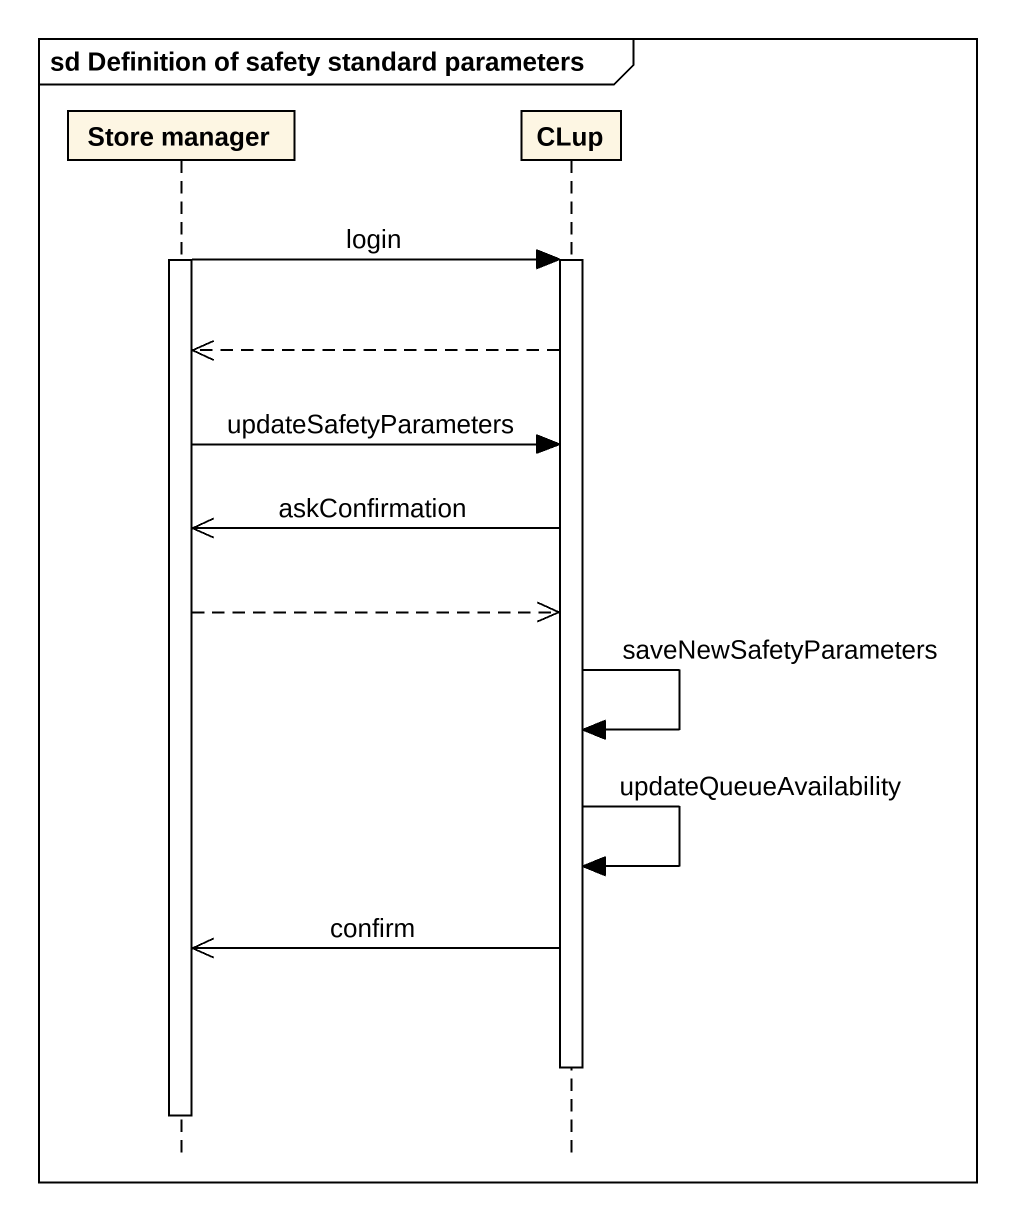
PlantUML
@startuml
mainframe sd Definition of safety standard parameters
hide footbox
participant "Store manager" as Store_manager
participant CLup

activate Store_manager
Store_manager -> CLup : login
activate CLup
CLup -->> Store_manager
Store_manager -> CLup : updateSafetyParameters
CLup ->> Store_manager : askConfirmation
Store_manager -->> CLup
CLup -> CLup : saveNewSafetyParameters
CLup -> CLup : updateQueueAvailability
CLup ->> Store_manager : confirm
deactivate CLup
deactivate Store_manager
@enduml
